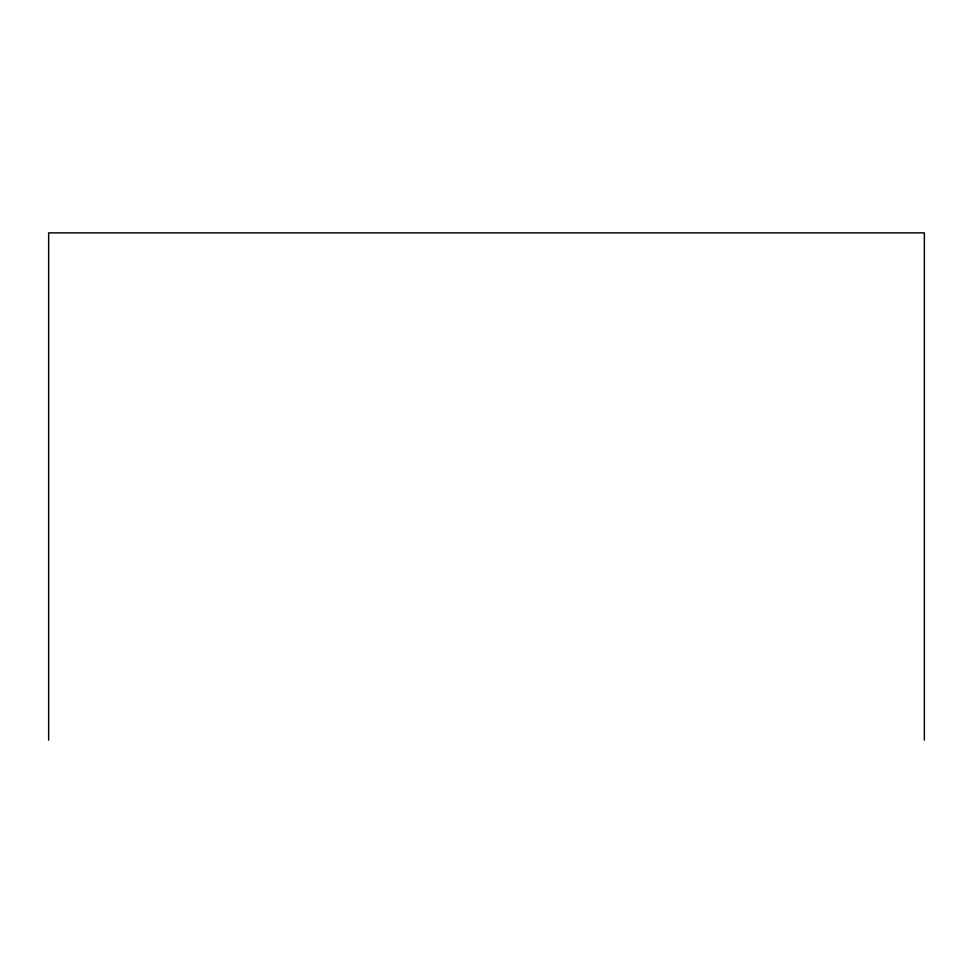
<?xml version="1.0" encoding="UTF-8"?>
<svg xmlns="http://www.w3.org/2000/svg" width="973" height="973" viewBox="0 0 973 973"><rect width="100%" height="100%" fill="white"/><g stroke="black" fill="none" stroke-linecap="round" stroke-linejoin="round"><path stroke-width="1.46" d="M924.35 740.125L924.35 232.875L48.65 232.875L48.65 740.125"/></g></svg>
